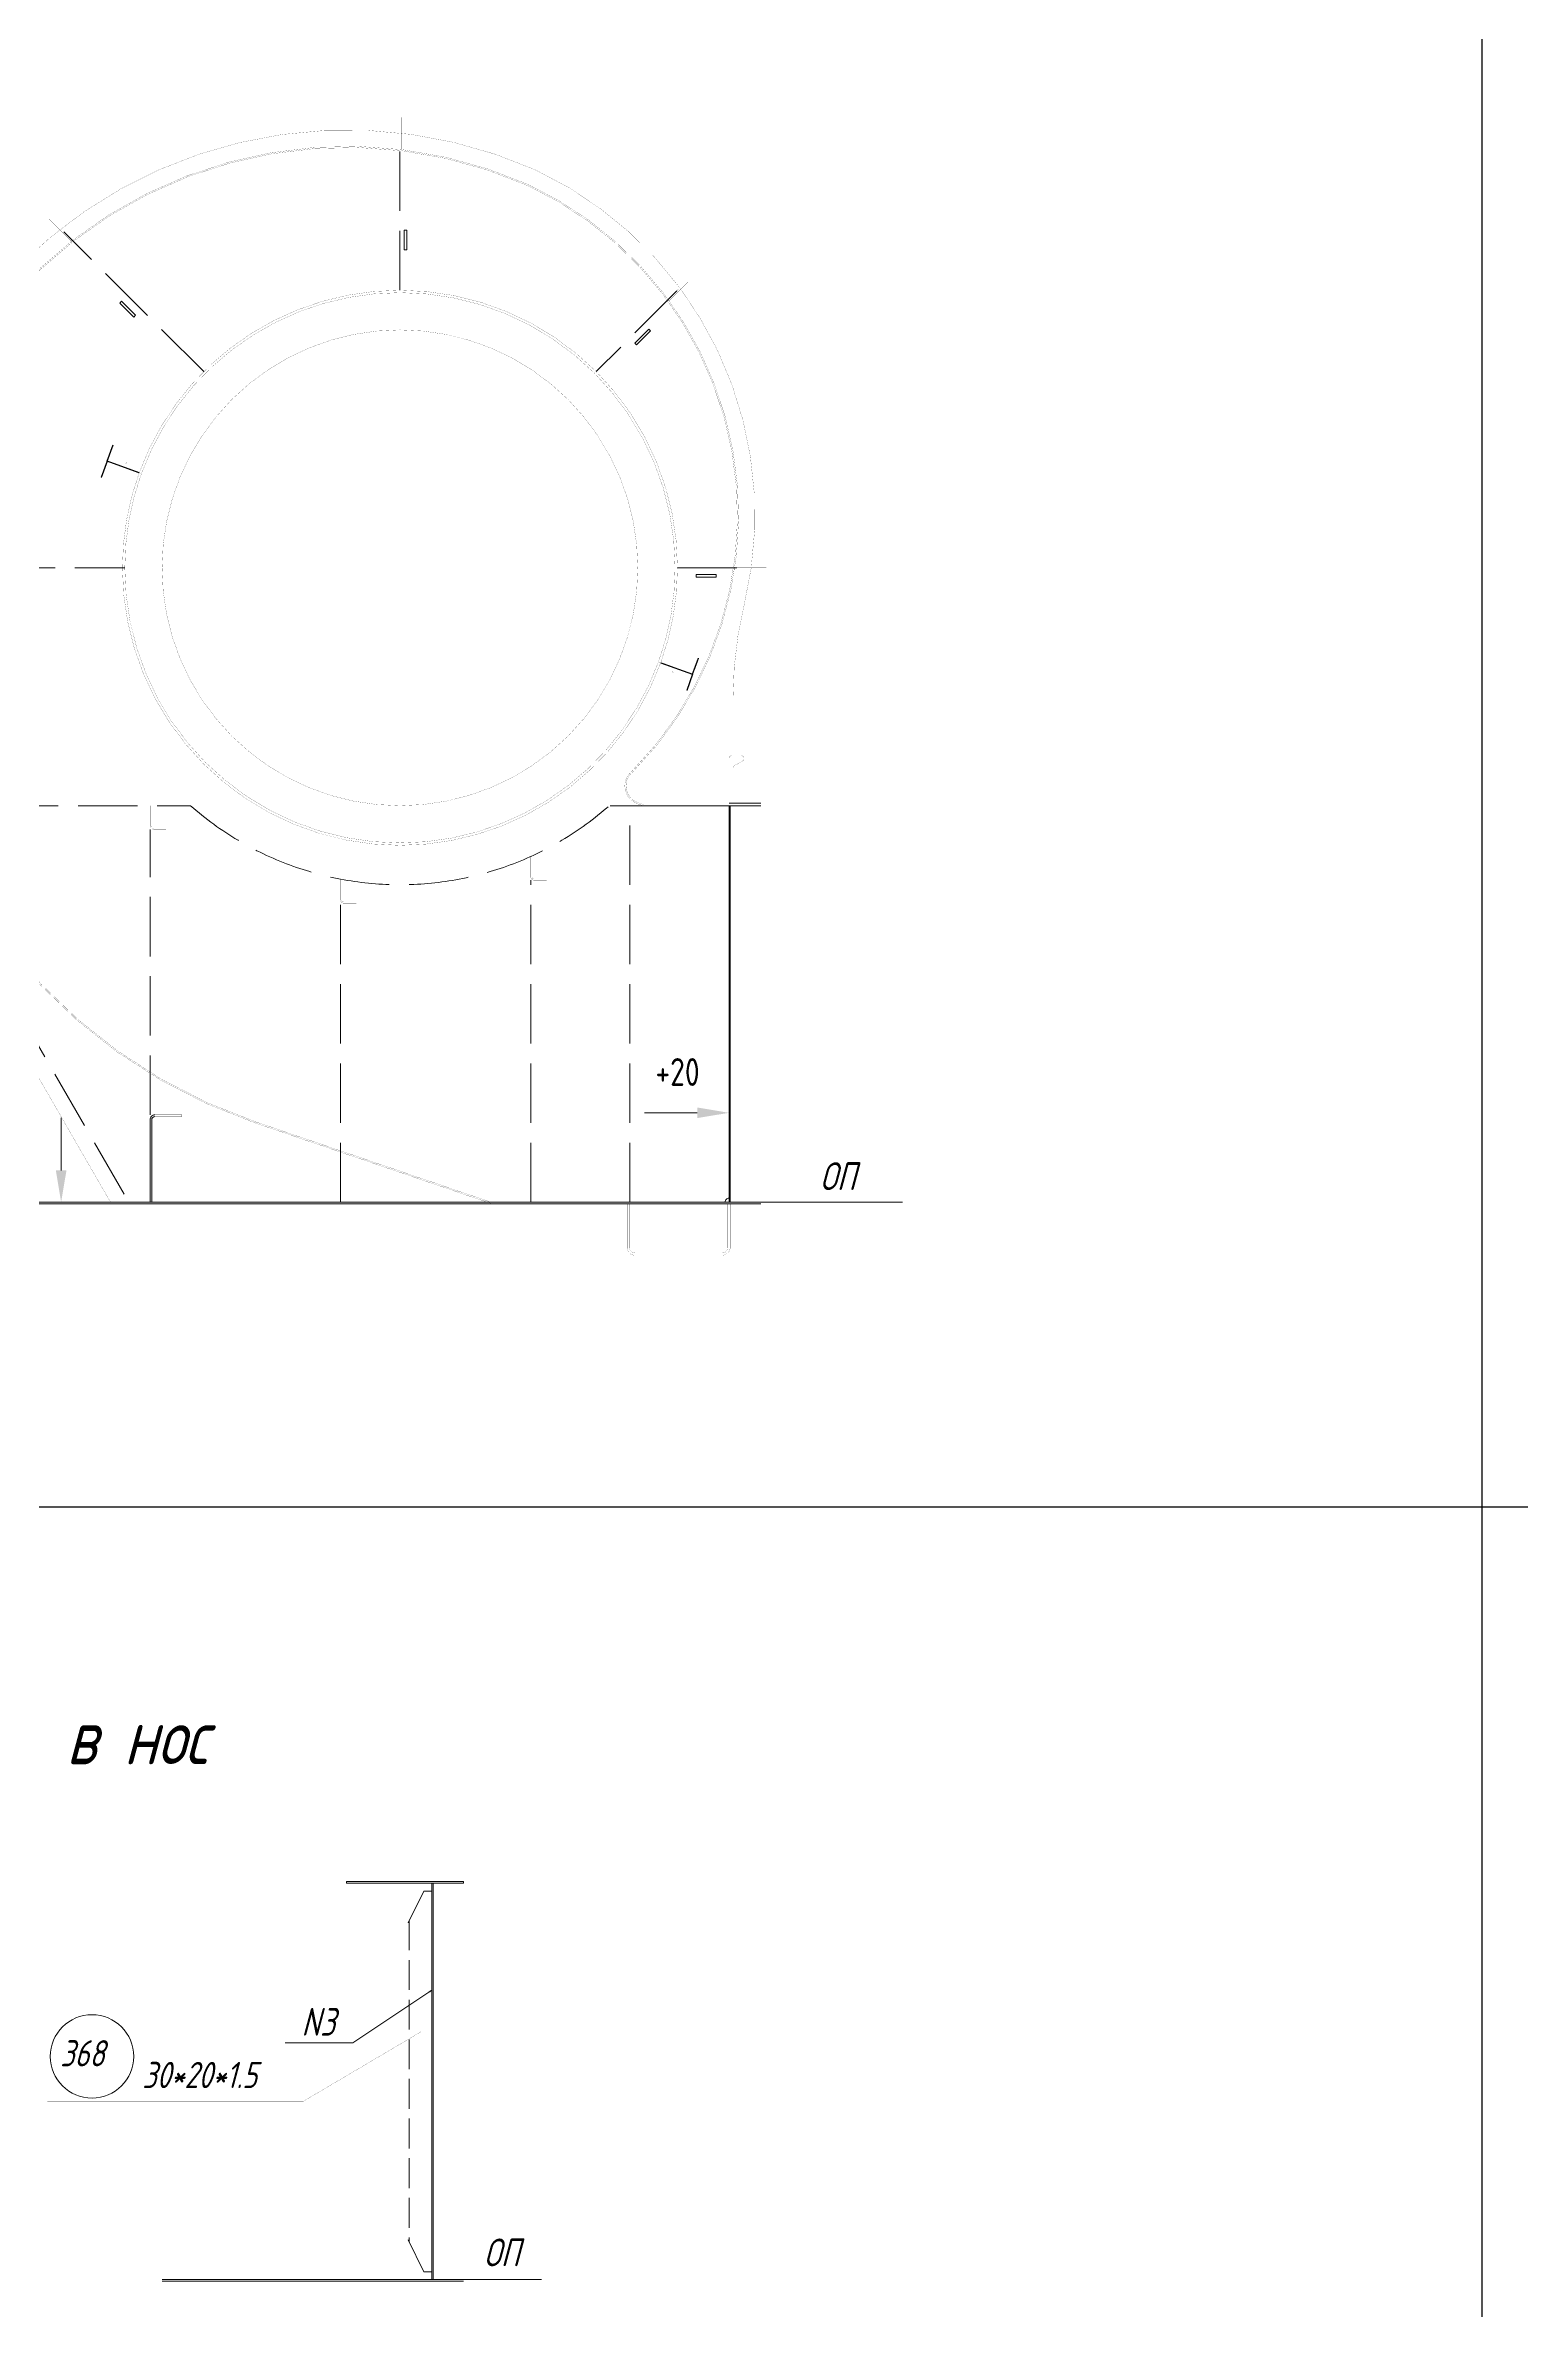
# Model space of a CAD drawing. Header units: millimetres. Extents: x 77380 to 135900, y -26587 to 17301.
# Drawn here: x 96450 to 98312, y -23440 to -20584 of the extents above; entities that cross this region are included whole.
import ezdxf

# ---------------------------------------------------------------- set-up
doc = ezdxf.new("R2010")
doc.units = ezdxf.units.MM
for name, pattern in [('K5LT32768', [0]), ('K5LT32769', [50, 37.5, -12.5]), ('K5LT32772', [0]), ('K5LT32774', [850.2, 600, -125, 0.2, -125]), ('K5LT32776', [0]), ('K5LT32777', [0]), ('K5LT32780', [0]), ('K5LT32782', [50, 37.5, -12.5]), ('K5LT32783', [100, 75, -25]), ('K5LT32784', [850.2, 600, -125, 0.2, -125]), ('K5LT32786', [100, 75, -25]), ('K5LT32790', [0]), ('K5LT32792', [0]), ('K5LT32794', [0]), ('K5LT32796', [0]), ('K5LT32804', [50, 37.5, -12.5]), ('K5LT32808', [0]), ('K5LT32809', [250, 187.5, -62.5]), ('K5LT32831', [0]), ('K5LT32835', [0]), ('K5LT32836', [0]), ('K5LT32837', [0]), ('K5LT_THIN', [0]), ('K5LT_THIN_INCLUDED_TO_HATCHING', [0])]:
    doc.linetypes.add(name, pattern=pattern)
doc.layers.add('4001', color=7, linetype='Continuous')
doc.styles.add('KTEXTSTYLE', font='GOST_AU.SHX', dxfattribs={"width": 0.96, "height": 5})

# ---------------------------------------------------------------- blocks, each defined once
blk = doc.blocks.new('U226')
at = {"layer": '4001', "color": 7, "linetype": 'K5LT_THIN', "lineweight": 18}
for p, q in [((121026.9, 13400.7), (121126.4, 13467)), ((121126.4, 13467), (121123.1, 13464.8))]:
    blk.add_line(p, q, dxfattribs=at)
at = {"layer": '4001', "color": 7, "linetype": 'K5LT32835', "lineweight": 18}
for p, q in [((121123.9, 13465.4), (121123.9, 13465.4)), ((121124.6, 13465.2), (121123.9, 13465.3)), ((121124, 13465.2), (121124.1, 13465.5)), ((121124.7, 13465.3), (121124, 13465.5)), ((121124, 13465.3), (121124, 13465.4)), ((121124.6, 13465.3), (121124, 13465.4)), ((121124.5, 13465.2), (121124, 13465.3)), ((121124.5, 13465.1), (121124, 13465.2)), ((121124.1, 13465.1), (121124.2, 13465.6)), ((121124.1, 13465.2), (121124.1, 13465.5)), ((121124.7, 13465.4), (121124.1, 13465.5)), ((121124.4, 13465.1), (121124.1, 13465.1)), ((121124.4, 13465), (121124.1, 13465)), ((121124.2, 13464.9), (121124.4, 13465.7)), ((121124.2, 13465), (121124.3, 13465.6)), ((121124.8, 13465.4), (121124.2, 13465.6)), ((121124.3, 13464.9), (121124.2, 13465)), ((121124.3, 13464.9), (121124.2, 13464.9)), ((121124.3, 13464.9), (121124.4, 13465.7)), ((121124.9, 13465.5), (121124.3, 13465.7)), ((121124.9, 13465.5), (121124.3, 13465.6)), ((121124.4, 13465), (121124.5, 13465.8)), ((121124.4, 13465.1), (121124.6, 13465.8)), ((121125, 13465.6), (121124.4, 13465.7)), ((121124.5, 13465.2), (121124.7, 13465.9)), ((121125, 13465.6), (121124.5, 13465.8)), ((121124.6, 13465.2), (121124.7, 13465.9)), ((121125.1, 13465.8), (121124.6, 13465.9)), ((121125.1, 13465.7), (121124.6, 13465.8)), ((121124.7, 13465.3), (121124.8, 13466)), ((121125.2, 13465.8), (121124.7, 13465.9)), ((121124.8, 13465.5), (121125, 13466.1)), ((121124.8, 13465.4), (121124.9, 13466)), ((121125.2, 13465.9), (121124.8, 13466)), ((121124.9, 13465.6), (121125, 13466.1)), ((121125.3, 13466), (121124.9, 13466.1)), ((121125.3, 13465.9), (121124.9, 13466)), ((121125, 13465.6), (121125.1, 13466.2)), ((121125.4, 13466), (121125, 13466.1)), ((121125.1, 13465.7), (121125.2, 13466.2)), ((121125.5, 13466.1), (121125.1, 13466.2)), ((121125.2, 13465.8), (121125.3, 13466.3)), ((121125.6, 13466.2), (121125.2, 13466.3)), ((121125.5, 13466.1), (121125.2, 13466.2)), ((121125.3, 13466), (121125.4, 13466.4)), ((121125.3, 13465.9), (121125.3, 13466.3)), ((121125.6, 13466.2), (121125.3, 13466.3)), ((121125.4, 13466), (121125.5, 13466.4)), ((121125.7, 13466.3), (121125.4, 13466.4)), ((121125.5, 13466.1), (121125.6, 13466.5)), ((121125.8, 13466.4), (121125.5, 13466.5)), ((121125.7, 13466.3), (121125.5, 13466.4)), ((121125.6, 13466.2), (121125.6, 13466.5)), ((121125.8, 13466.5), (121125.6, 13466.5)), ((121125.7, 13466.3), (121125.7, 13466.6)), ((121125.7, 13466.4), (121125.8, 13466.6)), ((121125.9, 13466.5), (121125.7, 13466.6)), ((121125.8, 13466.4), (121125.9, 13466.7)), ((121126, 13466.6), (121125.8, 13466.7)), ((121125.9, 13466.6), (121125.8, 13466.6)), ((121125.9, 13466.5), (121125.9, 13466.7)), ((121126, 13466.7), (121125.9, 13466.7)), ((121126, 13466.6), (121126, 13466.8)), ((121126.1, 13466.7), (121126, 13466.8)), ((121126.2, 13466.8), (121126, 13466.8)), ((121126.1, 13466.8), (121126.2, 13466.9)), ((121126.2, 13466.8), (121126.1, 13466.9)), ((121126.1, 13466.7), (121126.1, 13466.8)), ((121126.2, 13466.9), (121126.2, 13466.9)), ((121126.3, 13466.9), (121126.2, 13466.9)), ((121126.3, 13466.9), (121126.3, 13467)), ((121126.3, 13466.9), (121126.3, 13467)), ((121126.4, 13467), (121126.3, 13467)), ((121126.4, 13467), (121126.4, 13467))]:
    blk.add_line(p, q, dxfattribs=at)
at = {"layer": '4001', "color": 7, "linetype": 'K5LT32835', "const_width": 0.18}
blk.add_lwpolyline([(121123.9, 13465.4), (121126.4, 13467), (121124.3, 13464.9)], close=True, dxfattribs=at)
blk = doc.blocks.new('U13')
at = {"layer": '4001', "color": 6, "linetype": 'K5LT32783', "lineweight": 18, "true_color": 0xff00ff}
for p, q in [((128947.8, 13494), (128827.4, 13494)), ((128723.5, 13434), (128550.3, 13134)), ((129224.9, 13134), (129051.7, 13434))]:
    blk.add_line(p, q, dxfattribs=at)
for centre, radius, start, end in [((128827.4, 13374), 120, 90, 150.0001), ((128947.8, 13374), 120, 29.9999, 90), ((128740.8, 13424), 20, 150, 150.0001), ((129034.4, 13424), 20, 29.9999, 30)]:
    blk.add_arc(centre, radius, start, end, dxfattribs=at)
blk = doc.blocks.new('U230')
at = {"true_color": 0xffff00}
blk.add_hatch(color=2, dxfattribs=at).paths.add_polyline_path([(129227, 14055.4), (129227, 14055.3), (129227.1, 14055.3), (129227.1, 14055.3), (129227.2, 14055.4), (129227.2, 14055.4), (129227.2, 14055.4), (129227.2, 14055.5), (129227.1, 14055.7), (129227.1, 14055.8), (129227.1, 14055.9), (129227.2, 14056.1), (129227.3, 14056.3), (129227.6, 14056.3), (129227.8, 14056.1), (129228.3, 14055.1), (129228.4, 14054.9), (129228.6, 14054.8), (129229, 14054.8), (129229.3, 14055), (129229.4, 14055.3), (129229.4, 14055.6), (129229.3, 14055.9), (129229.2, 14055.9), (129229.2, 14055.9), (129229.1, 14055.9), (129229, 14055.9), (129229, 14055.8), (129229.1, 14055.8), (129229.2, 14055.6), (129229.1, 14055.4), (129229.1, 14055.1), (129228.9, 14055), (129228.7, 14055), (129228.5, 14055.1), (129228, 14056.2), (129227.8, 14056.4), (129227.7, 14056.4), (129227.6, 14056.5), (129227.2, 14056.5), (129226.9, 14056.2), (129226.9, 14056), (129226.8, 14055.7)])
at = {"color": 2, "linetype": 'K5LT32836', "lineweight": 30, "true_color": 0xffff00}
for p, q in [((129203.4, 14058.4), (129195.9, 14037.8)), ((129203.4, 14058.4), (129210.9, 14078.9)), ((129243.7, 14043.7), (129203.4, 14058.4))]:
    blk.add_line(p, q, dxfattribs=at)
at = {"color": 2, "linetype": 'K5LT32837', "true_color": 0xffff00, "const_width": 1.12}
for points in [[(129210.9, 14078.9), (129205.8, 14064.9)], [(129195.9, 14037.8), (129201, 14051.8)], [(129243.7, 14043.7), (129229.6, 14048.8)]]:
    blk.add_lwpolyline(points, dxfattribs=at)
blk = doc.blocks.new('U236')
blk.add_hatch(color=7).paths.add_polyline_path([(129138.6, 13164), (129152, 13164), (129145.3, 13124)])
at = {"color": 7, "linetype": 'K5LT32831', "lineweight": 9}
blk.add_line((129145.3, 13164), (129145.3, 13230.5), dxfattribs=at)
blk = doc.blocks.new('U287')
at = {"color": 2, "linetype": 'K5LT32782', "lineweight": 18, "true_color": 0xffff00}
for p, q in [((129868.7, 14207.4), (129886.4, 14225.1)), ((129870.9, 14205.2), (129868.7, 14207.4)), ((129888.6, 14222.9), (129870.9, 14205.2)), ((129886.4, 14225.1), (129888.6, 14222.9))]:
    blk.add_line(p, q, dxfattribs=at)
blk = doc.blocks.new('U292')
at = {"color": 2, "linetype": 'K5LT32782', "lineweight": 18, "true_color": 0xffff00}
for p, q in [((129578, 14349.9), (129581.1, 14349.9)), ((129578, 14324.8), (129578, 14349.9)), ((129581.1, 14349.9), (129581.1, 14324.8)), ((129581.1, 14324.8), (129578, 14324.8))]:
    blk.add_line(p, q, dxfattribs=at)
blk = doc.blocks.new('U295')
at = {"color": 2, "linetype": 'K5LT32782', "lineweight": 18, "true_color": 0xffff00}
for p, q in [((129219.2, 14257.9), (129221.5, 14260.1)), ((129236.9, 14240.2), (129219.2, 14257.9)), ((129221.5, 14260.1), (129239.2, 14242.4)), ((129239.2, 14242.4), (129236.9, 14240.2))]:
    blk.add_line(p, q, dxfattribs=at)
blk = doc.blocks.new('U296')
at = {"true_color": 0xffff00}
blk.add_hatch(color=2, dxfattribs=at).paths.add_polyline_path([(129918.2, 13792.7), (129918.1, 13792.7), (129918.1, 13792.7), (129918, 13792.7), (129917.9, 13792.7), (129917.9, 13792.6), (129917.9, 13792.6), (129918, 13792.6), (129918.1, 13792.4), (129918.1, 13792.3), (129918.1, 13792.2), (129918, 13791.9), (129917.8, 13791.8), (129917.6, 13791.8), (129917.4, 13791.9), (129916.9, 13793), (129916.7, 13793.2), (129916.5, 13793.3), (129916.1, 13793.3), (129915.9, 13793), (129915.8, 13792.8), (129915.7, 13792.5), (129915.9, 13792.2), (129915.9, 13792.1), (129916, 13792.1), (129916, 13792.1), (129916.1, 13792.2), (129916.1, 13792.2), (129916.1, 13792.3), (129916, 13792.5), (129916, 13792.7), (129916.1, 13792.9), (129916.2, 13793.1), (129916.5, 13793.1), (129916.7, 13792.9), (129917.2, 13791.9), (129917.3, 13791.7), (129917.4, 13791.6), (129917.5, 13791.6), (129917.9, 13791.6), (129918.2, 13791.8), (129918.3, 13792.1), (129918.3, 13792.4)])
at = {"color": 2, "linetype": 'K5LT32836', "lineweight": 30, "true_color": 0xffff00}
for p, q in [((129901.5, 13804.3), (129941.7, 13789.7)), ((129941.7, 13789.7), (129949.3, 13810.2)), ((129941.7, 13789.7), (129934.2, 13769.2))]:
    blk.add_line(p, q, dxfattribs=at)
at = {"color": 2, "linetype": 'K5LT32837', "true_color": 0xffff00, "const_width": 1.12}
for points in [[(129901.5, 13804.3), (129915.5, 13799.3)], [(129949.3, 13810.2), (129944.2, 13796.3)], [(129934.2, 13769.2), (129939.3, 13783.1)]]:
    blk.add_lwpolyline(points, dxfattribs=at)
blk = doc.blocks.new('U297')
blk.add_hatch(color=7).paths.add_polyline_path([(129947.6, 13243.4), (129947.6, 13230.1), (129987.6, 13236.7)])
at = {"color": 7, "linetype": 'K5LT32831', "lineweight": 9}
blk.add_line((129947.6, 13236.7), (129881, 13236.7), dxfattribs=at)
blk = doc.blocks.new('U334')
at = {"color": 2, "linetype": 'K5LT32782', "lineweight": 18, "true_color": 0xffff00}
for p, q in [((129946.1, 13912.3), (129946.1, 13915.5)), ((129946.1, 13915.5), (129971.2, 13915.5)), ((129971.2, 13915.5), (129971.2, 13912.3)), ((129971.2, 13912.3), (129946.1, 13912.3))]:
    blk.add_line(p, q, dxfattribs=at)

msp = doc.modelspace()

# ---------------------------------------------------------------- linework, layer by layer
at = {"color": 6}
for p, q in [((98262.304, -25985.734), (98262.304, -6183.971)), ((94137.059, -22426.913), (102487.549, -22426.913))]:
    msp.add_line(p, q, dxfattribs=at)
at = {"color": 1, "linetype": 'K5LT32786', "lineweight": 18, "true_color": 0xff0000}
for p, q in [((96897.63, -20892.539), (96897.63, -20699.139)), ((96650.14, -20995.054), (96473.873, -20818.781)), ((97246.763, -20893.408), (97145.117, -20995.051)), ((96087.63, -21242.539), (96550.63, -21242.539)), ((97247.63, -21242.539), (97335.63, -21242.539)), ((97187.63, -22042.539), (97187.63, -21557.539)), ((96582.63, -21932.539), (96582.63, -21572.539)), ((97062.63, -22042.539), (97062.63, -21636.539)), ((96822.63, -22042.539), (96822.63, -21665.539))]:
    msp.add_line(p, q, dxfattribs=at)
at = {"color": 3, "linetype": 'K5LT32768', "lineweight": 18, "true_color": 0x00ff00}
for p, q in [((97312.63, -21539.539), (97352.63, -21539.539)), ((97312.63, -21542.539), (97352.63, -21542.539)), ((97314.13, -22042.539), (97314.13, -21542.539)), ((97352.631, -22042.539), (95072.63, -22042.539)), ((97352.631, -22044.538), (95072.63, -22044.538)), ((97312.63, -22042.539), (95112.63, -22042.539)), ((96830.076, -22899.233), (96977.851, -22899.233)), ((96830.16, -22901.233), (96977.851, -22901.233)), ((96937.851, -22901.233), (96912.351, -22901.233)), ((96937.851, -23361.233), (96937.851, -22901.233)), ((96937.851, -23401.233), (96937.851, -22901.233)), ((96939.351, -23401.233), (96939.351, -22901.233)), ((96937.851, -23367.233), (96937.851, -23401.233)), ((96977.851, -23401.233), (96597.851, -23401.233)), ((96937.851, -23401.233), (96597.851, -23401.233)), ((96977.851, -23403.233), (96597.851, -23403.233))]:
    msp.add_line(p, q, dxfattribs=at)
at = {"color": 6, "linetype": 'K5LT32783', "lineweight": 18, "true_color": 0xff00ff}
msp.add_line((95791.63, -21542.539), (96633.63, -21542.539), dxfattribs=at)
at = {"color": 6, "linetype": 'K5LT32809', "lineweight": 18, "true_color": 0xff00ff}
msp.add_line((97162.63, -21542.539), (97209.631, -21542.539), dxfattribs=at)
at = {"color": 6, "linetype": 'K5LT32776', "lineweight": 18, "true_color": 0xff00ff}
msp.add_line((97205.13, -21542.539), (97312.63, -21542.539), dxfattribs=at)
at = {"color": 3, "linetype": 'K5LT32774', "lineweight": 18, "true_color": 0x00ff00}
msp.add_line((97312.63, -22042.539), (97312.63, -21542.539), dxfattribs=at)
at = {"color": 5, "linetype": 'K5LT32794', "lineweight": 18, "true_color": 0x0000ff}
for p, q in [((96582.629, -22042.539), (96582.629, -21938.465)), ((96584.63, -22042.539), (96584.63, -21938.465)), ((96584.63, -21944.438), (96584.63, -22042.539))]:
    msp.add_line(p, q, dxfattribs=at)
at = {"color": 1, "linetype": 'K5LT32772', "lineweight": 18, "true_color": 0xff0000}
msp.add_line((94897.657, -22042.54), (97531.357, -22042.54), dxfattribs=at)
at = {"color": 7, "linetype": 'K5LT_THIN_INCLUDED_TO_HATCHING', "lineweight": 18}
msp.add_line((96830.16, -22901.233), (96830.076, -22899.233), dxfattribs=at)
at = {"color": 7, "linetype": 'K5LT_THIN', "lineweight": 18}
for p, q in [((96927.851, -22911.233), (96907.796, -22951.233)), ((96927.851, -22911.233), (96937.851, -22911.233)), ((96977.851, -22899.233), (96977.851, -22901.233)), ((96907.796, -23351.233), (96927.851, -23391.233)), ((96927.851, -23391.233), (96937.851, -23391.233))]:
    msp.add_line(p, q, dxfattribs=at)
at = {"color": 3, "linetype": 'K5LT32769', "lineweight": 18, "true_color": 0x00ff00}
msp.add_line((96909.296, -22948.241), (96909.296, -23354.224), dxfattribs=at)
at = {"color": 7, "linetype": 'K5LT32780', "lineweight": 18}
msp.add_line((96838.368, -23102.549), (96753.05, -23102.549), dxfattribs=at)
at = {"color": 1, "linetype": 'K5LT32784', "lineweight": 18, "true_color": 0xff0000}
msp.add_line((96597.851, -23401.233), (97076.235, -23401.233), dxfattribs=at)
at = {"color": 7, "linetype": 'K5LT32780', "const_width": 0.18}
for points in [[(96897.63, -20714.539), (96897.63, -20674.539), (96899.63, -20674.539), (96899.63, -20714.539), (96897.63, -20714.539)], [(96483.217, -20830.953), (96454.933, -20802.668), (96456.347, -20801.254), (96484.631, -20829.539), (96483.217, -20830.953)], [(97235.88, -20904.216), (97264.315, -20876.084), (97265.722, -20877.505), (97237.287, -20905.638), (97235.88, -20904.216)], [(97319.63, -21242.539), (97359.631, -21242.539), (97359.631, -21244.538), (97319.63, -21244.538), (97319.63, -21242.539)]]:
    msp.add_lwpolyline(points, dxfattribs=at)
at = {"color": 3, "linetype": 'K5LT32777', "true_color": 0x00ff00, "const_width": 0.18}
for points in [[(95112.63, -22042.539), (95112.63, -21483.038, 0.41423792), (95109.13, -21479.539), (95107.63, -21479.539), (95107.63, -21407.165, 0.05960315), (95093.521, -21289.221, -0.35700911), (95356.913, -20740.709, -0.00501713), (95357.315, -20740.526, -0.31096461), (96009.178, -20863.014, 0.19978838), (96080.13, -20892.539), (96345.132, -20892.539, 0.19978334), (96416.085, -20863.012, -0.31089771), (97067.943, -20740.525, -0.00505101), (97068.347, -20740.709, -0.35700911), (97331.74, -21289.221, 0.05960327), (97317.63, -21407.166), (97317.63, -21479.539), (97316.13, -21479.539, 0.41423792), (97312.63, -21483.038), (97312.63, -22042.539)], [(96532.631, -22042.539), (96359.425, -21742.539, 0.26794952), (96272.823, -21692.539), (96152.438, -21692.539, 0.26794952), (96065.836, -21742.539), (95892.63, -22042.539)]]:
    msp.add_lwpolyline(points, format="xyb", dxfattribs=at)
at = {"color": 6, "linetype": 'K5LT32808', "true_color": 0xff00ff, "const_width": 0.18}
for points in [[(97205.16, -21541.147), (97198.296, -21538.912, -0.59636959), (97191.235, -21499.956, 0.51915234), (97059.652, -20759.273, 0.41261207), (96316.258, -21043.833, 0.43745176), (96714.146, -21942.258), (97011.846, -22043.944)], [(97204.696, -21542.573), (97197.831, -21540.338, -0.59515202), (97190.231, -21498.839, 0.51908344), (97059.03, -20760.639, 0.41259846), (96317.63, -21044.438, 0.43744683), (96714.63, -21940.839), (97012.331, -22042.525)]]:
    msp.add_lwpolyline(points, format="xyb", dxfattribs=at)
at = {"color": 6, "linetype": 'K5LT32804', "true_color": 0xff00ff, "const_width": 0.18}
for points in [[(97226.536, -21362.206), (97223.717, -21361.18, 0.08745877), (97244.63, -21242.539, 0.41421356), (96897.63, -20895.539, 0.31531343), (96571.55, -21123.875), (96568.731, -21122.849, -0.31531343), (96897.63, -20892.539, -0.41421355), (97247.63, -21242.539, -0.08745877)], [(96568.731, -21122.849), (96571.55, -21123.875, 0.08747524), (96550.63, -21242.539, 0.41421354), (96897.63, -21589.539, 0.31533185), (97223.717, -21361.18), (97226.536, -21362.206, -0.31533185), (96897.63, -21592.539, -0.41421354), (96547.63, -21242.539, -0.08747524)]]:
    msp.add_lwpolyline(points, format="xyb", close=True, dxfattribs=at)
at = {"color": 3, "linetype": 'K5LT32777', "true_color": 0x00ff00, "const_width": 0.18}
msp.add_lwpolyline([(97197.63, -21242.539, 1), (96597.63, -21242.539, 1)], format="xyb", close=True, dxfattribs=at)
at = {"color": 1, "linetype": 'K5LT32796', "true_color": 0xff0000, "const_width": 0.18}
msp.add_lwpolyline([(97312.63, -21539.539), (97312.63, -21483.038, -0.41423792), (97316.13, -21479.539), (97328.13, -21479.539, -0.76735747), (97329.88, -21486.07), (97319.381, -21492.132, 0.2679376), (97317.63, -21495.163), (97317.63, -21539.539)], format="xyb", dxfattribs=at)
at = {"color": 5, "linetype": 'K5LT32792', "true_color": 0x0000ff, "const_width": 0.18}
for points in [[(96584.13, -21542.539), (96582.63, -21542.539), (96582.63, -21568.039, 0.41421356), (96587.13, -21572.539), (96602.63, -21572.539), (96602.63, -21571.039), (96587.13, -21571.039, -0.41421356), (96584.13, -21568.039)], [(97064.13, -21606.539), (97062.63, -21606.539), (97062.63, -21632.039, 0.41421356), (97067.13, -21636.539), (97082.63, -21636.539), (97082.63, -21635.039), (97067.13, -21635.039, -0.41421356), (97064.13, -21632.039)], [(96824.13, -21635.539), (96822.63, -21635.539), (96822.63, -21661.039, 0.41421356), (96827.13, -21665.539), (96842.63, -21665.539), (96842.63, -21664.039), (96827.13, -21664.039, -0.41421356), (96824.13, -21661.039)]]:
    msp.add_lwpolyline(points, format="xyb", close=True, dxfattribs=at)
at = {"color": 5, "linetype": 'K5LT32794', "true_color": 0x0000ff, "const_width": 0.18}
msp.add_lwpolyline([(96588.629, -21932.465), (96622.557, -21932.465), (96622.557, -21934.466), (96588.629, -21934.466)], dxfattribs=at)
at = {"color": 8, "linetype": 'K5LT32790', "true_color": 0x808080, "const_width": 0.18}
msp.add_lwpolyline([(97311.13, -22044.538), (97311.13, -22099.538, -0.41421356), (97304.13, -22106.538), (97194.13, -22106.538, -0.41421356), (97187.13, -22099.538), (97187.13, -22044.538), (97184.13, -22044.538), (97184.13, -22099.538, 0.41421356), (97194.13, -22109.538), (97304.13, -22109.538, 0.41421356), (97314.13, -22099.538), (97314.13, -22044.538)], format="xyb", close=True, dxfattribs=at)
at = {"color": 3, "linetype": 'K5LT32768', "true_color": 0x00ff00, "const_width": 0.18}
msp.add_lwpolyline([(96907.796, -22951.233), (96907.796, -23351.233)], dxfattribs=at)
at = {"color": 1, "linetype": 'K5LT32772', "true_color": 0xff0000, "const_width": 0.18}
msp.add_lwpolyline([(96452.924, -23176.134), (96776.151, -23176.134), (96924.696, -23088.449)], dxfattribs=at)
at = {"color": 1, "linetype": 'K5LT32772', "lineweight": 18, "true_color": 0xff0000}
msp.add_circle((96509.284, -23119.774), 52.603, dxfattribs=at)
at = {"color": 6, "linetype": 'K5LT32783', "lineweight": 18, "true_color": 0xff00ff}
msp.add_arc((96897.63, -21242.539), 399.651, 228.647126, 311.352874, dxfattribs=at)
at = {"color": 5, "linetype": 'K5LT32794', "lineweight": 18, "true_color": 0x0000ff}
for centre, radius, start, end in [((96588.629, -21938.465), 6, 89.998352, 180.001648), ((96588.629, -21938.464), 3.999, 89.993202, 180.006805)]:
    msp.add_arc(centre, radius, start, end, dxfattribs=at)
at = {"color": 3, "linetype": 'K5LT32768', "lineweight": 18, "true_color": 0x00ff00}
msp.add_arc((97312.63, -22042.539), 5, 89.999222, 179.99968, dxfattribs=at)

# ---------------------------------------------------------------- block references
for name, p in [('U292', (-32674.942, -35166.549)), ('U295', (-32674.942, -35166.549)), ('U287', (-32674.942, -35166.549)), ('U230', (-32674.942, -35166.549)), ('U334', (-32674.942, -35166.549)), ('U296', (-32674.942, -35166.549)), ('U13', (-32674.942, -35166.549)), ('U236', (-32674.942, -35166.549)), ('U297', (-32674.942, -35166.549)), ('U226', (-24188.567, -36503.239))]:
    msp.add_blockref(name, p)

# ---------------------------------------------------------------- texts
at = {"color": 7, "char_height": 2.5, "attachment_point": 1, "style": 'KTEXTSTYLE'}
for s, insert in [('\\H3.5;\\W0.965;\\Q15;\\Q0;\\H35.00;+20', (97219.841, -21860.877)), ('\\H3.5;\\W0.965;\\Q15;\\Q15;\\H35.00;ОП', (97427.275, -21992.264)), ('\\H3.5;\\W0.965;\\Q15;\\Q15;\\H70.00;14 шп.+165 мм  см. в нос', (95799.613, -22681.371)), ('\\H3.5;\\W0.965;\\Q15;\\Q15;\\H35.00;N3', (96773.368, -23058.697)), ('\\H3.5;\\W0.965;\\Q15;\\Q15;\\H33.00;{\\c255;368}', (96469.148, -23099.298)), ('\\H3.5;\\W0.965;\\Q15;\\Q15;\\H33.00;{\\c255;30*20*1.5}', (96572.689, -23126.695)), ('\\H3.5;\\W0.965;\\Q15;\\Q15;\\H35.00;ОП', (97003.378, -23349.472))]:
    msp.add_mtext(s, dxfattribs=dict(at, insert=insert))

doc.saveas('drawing.dxf')
